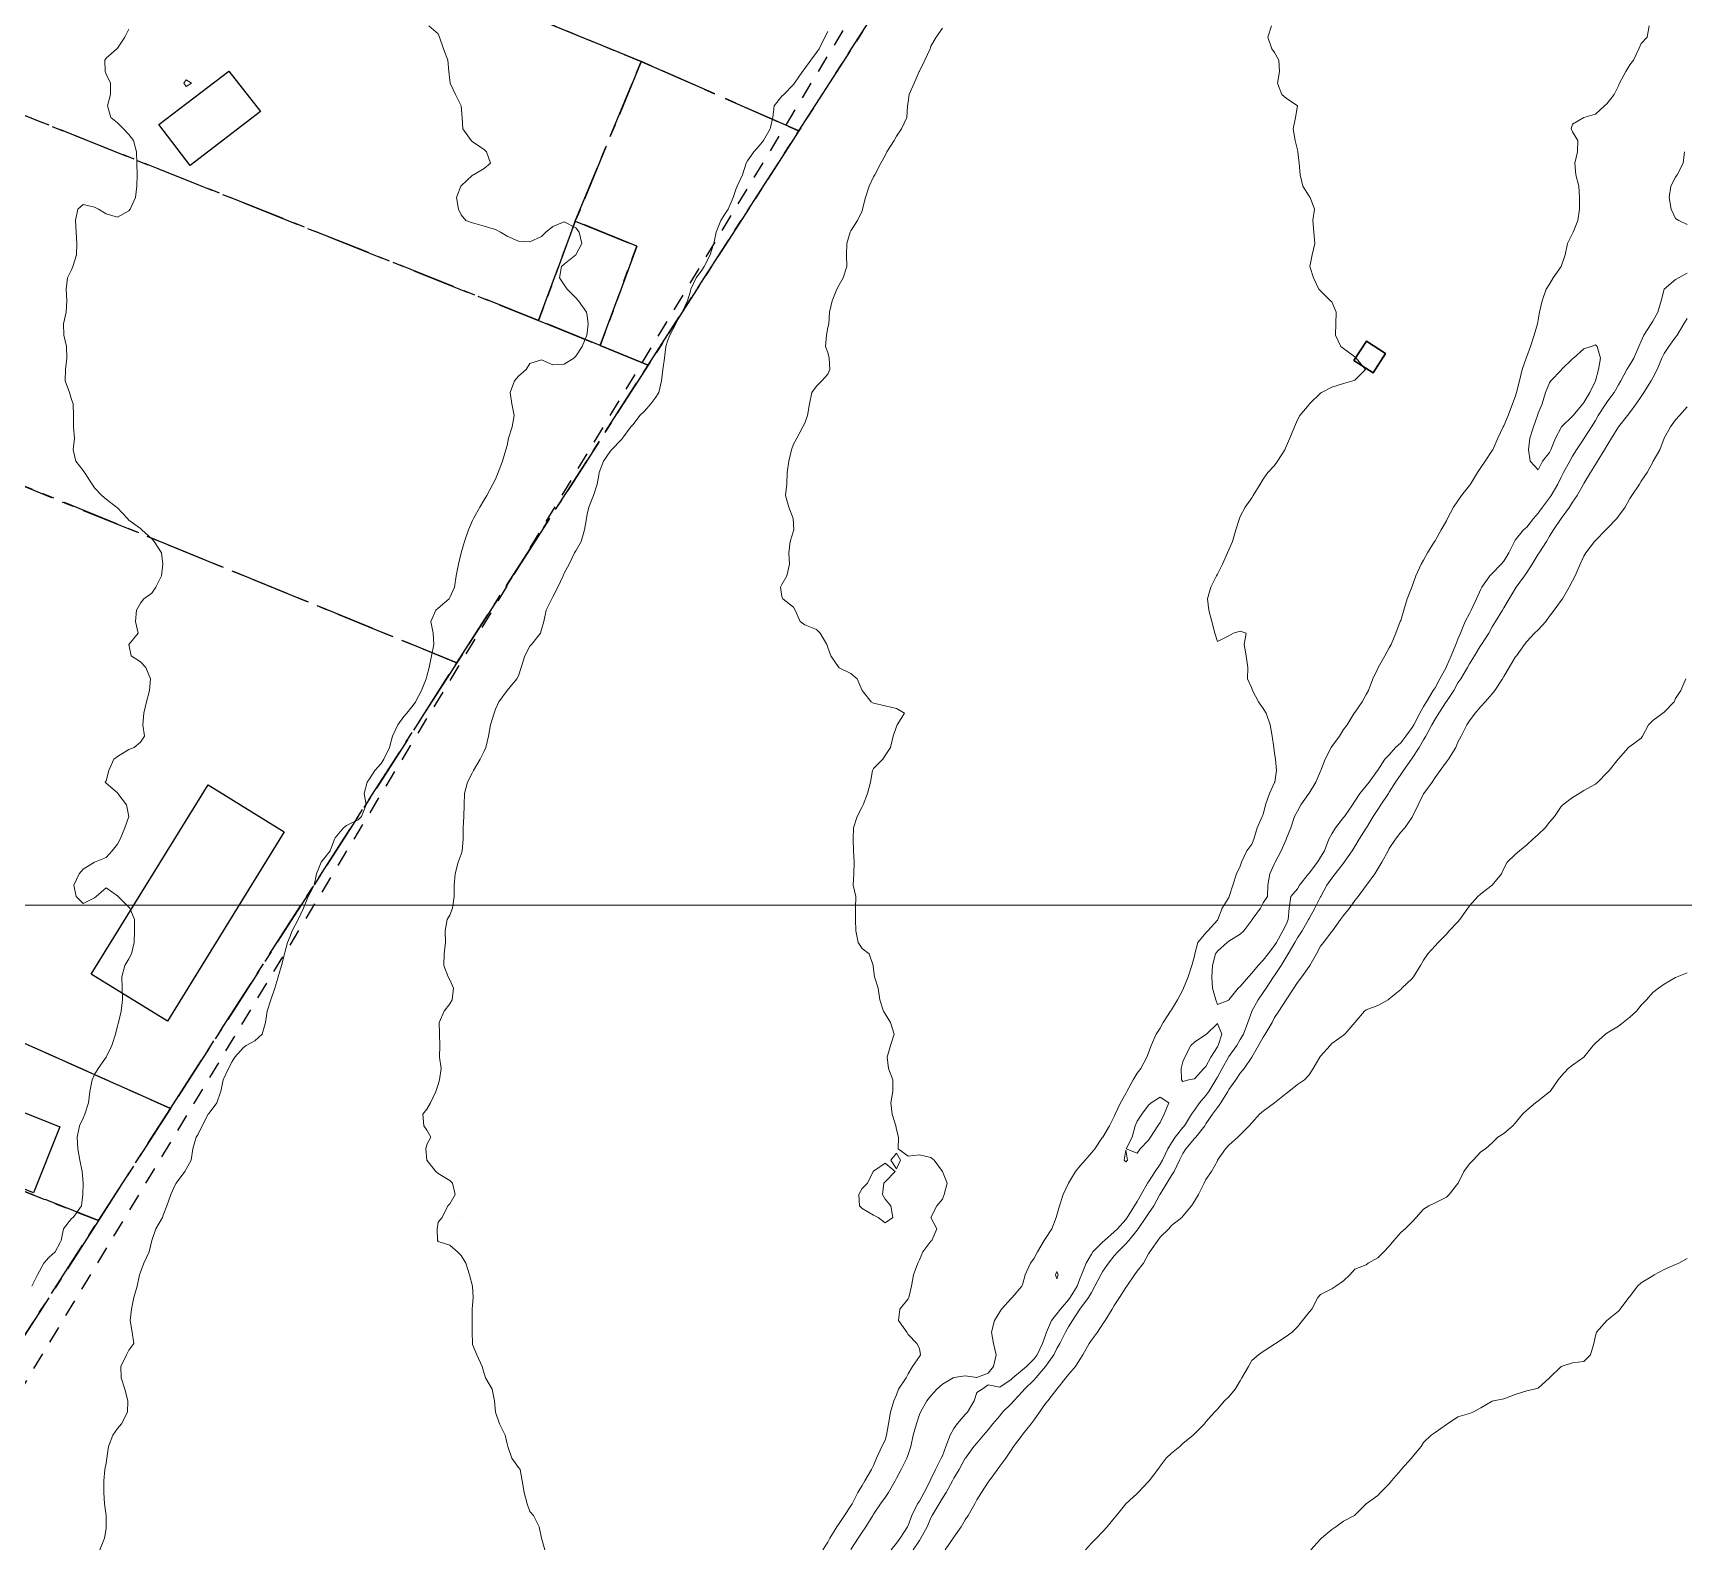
# Model space of a CAD drawing. Header units: centimetres. Extents: x 0 to 642158, y -847 to 649707.
# Drawn here: x 615889.1 to 615961.1, y 620159.4 to 620225.4 of the extents above; entities that cross this region are included whole.
import ezdxf

# ---------------------------------------------------------------- set-up
doc = ezdxf.new("R2010")
doc.units = ezdxf.units.CM
doc.header["$MEASUREMENT"] = 0
doc.linetypes.add('CENTERX2', pattern=[4, 2.5, -0.5, 0.5, -0.5])
doc.linetypes.add('JIS_02_0.7', pattern=[1.35, 0.75, -0.6])
for name, color, linetype, lineweight in [('MEV_grille', 254, 'Continuous', 9), ('WAL_parcellaire agricole', 7, 'JIS_02_0.7', 25), ('WAL_topographie 0.5', 253, 'Continuous', 20)]:
    doc.layers.add(name, color=color, linetype=linetype, lineweight=lineweight)
doc.layers.add('SPW_batiments', color=7, linetype='Continuous')
doc.layers.add('SPW_parcellaire cadastral', color=7, linetype='CENTERX2', lineweight=25, true_color=0xff0542)

# ---------------------------------------------------------------- blocks, each defined once
blk = doc.blocks.new('*U114')
at = {"layer": 'MEV_grille', "transparency": 33554687}
blk.add_lwpolyline([(-1338.461, 0), (1338.461, 0)], dxfattribs=at)
blk = doc.blocks.new('*U115')
at = {"layer": 'MEV_grille', "color": 0, "linetype": 'ByBlock', "lineweight": -2, "transparency": 16777216}
blk.add_blockref('*U114', (0, -2200), dxfattribs=at)

msp = doc.modelspace()

# ---------------------------------------------------------------- linework, layer by layer
at = {"layer": 'SPW_batiments'}
for points in [[(615898.994, 620222.004), (615895.928, 620219.653), (615894.561, 620221.437), (615897.61, 620223.771), (615898.994, 620222.004)], [(615891.604, 620184.366), (615896.707, 620192.626), (615900.031, 620190.572), (615894.934, 620182.309), (615891.604, 620184.366)], [(615880.932, 620181.429), (615890.239, 620177.701), (615889.084, 620174.818), (615879.778, 620178.546), (615880.932, 620181.429)]]:
    msp.add_lwpolyline(points, dxfattribs=at)
at = {"layer": 'SPW_parcellaire cadastral'}
for points in [[(615891.917, 620173.613), (615895.065, 620178.511), (615907.563, 620197.954), (615915.913, 620210.944), (615922.479, 620221.159), (615926.892, 620228.023), (615935.274, 620241.065), (615943.12, 620253.27), (615952.038, 620267.144), (615960.558, 620280.975), (615961.505, 620282.512), (615982.334, 620272.36), (615981.524, 620270.44), (615983.554, 620269.58), (615984.324, 620271.39), (616031.659, 620248.331), (615953.145, 620127.255), (615929.465, 620143.854), (615915.182, 620112.256), (615895.058, 620127.02), (615872.572, 620143.518), (615891.917, 620173.613)], [(615922.479, 620221.159), (615915.609, 620224.194), (615900.053, 620230.547), (615873.289, 620241.566), (615870.176, 620242.813), (615869.587, 620243.048), (615861.15, 620246.418), (615853.035, 620249.755), (615856.13, 620257.759), (615926.892, 620228.023), (615922.479, 620221.159)], [(615868.534, 620229.874), (615873.289, 620241.566), (615900.053, 620230.547), (615915.609, 620224.194), (615912.729, 620217.223), (615911.129, 620212.89), (615868.534, 620229.874)], [(615868.534, 620229.874), (615911.129, 620212.89), (615913.816, 620211.797), (615915.913, 620210.944), (615907.563, 620197.954), (615843.11, 620224.247), (615848.488, 620238.01), (615868.534, 620229.874)], [(615895.065, 620178.511), (615835.721, 620204.915), (615843.11, 620224.247), (615907.563, 620197.954), (615895.065, 620178.511)], [(615922.479, 620221.159), (615915.913, 620210.944), (615913.816, 620211.797), (615915.415, 620216.13), (615912.729, 620217.223), (615915.609, 620224.194), (615922.479, 620221.159)], [(615913.816, 620211.797), (615911.129, 620212.89), (615912.729, 620217.223), (615915.415, 620216.13), (615913.816, 620211.797)], [(615946.709, 620211.149), (615947.253, 620211.988), (615948.093, 620211.444), (615947.549, 620210.605), (615946.709, 620211.149)], [(615946.709, 620211.149), (615947.549, 620210.605), (615948.093, 620211.444), (615947.253, 620211.988), (615946.709, 620211.149)], [(615895.065, 620178.511), (615891.917, 620173.613), (615857.458, 620187.135), (615847.048, 620191.098), (615836.024, 620195.373), (615832.499, 620196.579), (615835.721, 620204.915), (615895.065, 620178.511)], [(615827.99, 620184.96), (615832.499, 620196.579), (615836.024, 620195.373), (615847.048, 620191.098), (615857.458, 620187.135), (615891.917, 620173.613), (615872.572, 620143.518), (615857.709, 620154.423), (615845.087, 620163.684), (615850.066, 620176.124), (615842.638, 620179.096), (615835.492, 620181.951), (615827.99, 620184.96)]]:
    msp.add_lwpolyline(points, dxfattribs=at)
at = {"layer": 'WAL_parcellaire agricole'}
msp.add_lwpolyline([(615877.22, 620147.518), (615924.71, 620226.023), (615928.647, 620227.83), (615931.997, 620231.311), (615943.094, 620247.952), (615951.343, 620258.273), (615960.371, 620278.134), (615993.264, 620331.947), (616017.942, 620372.032), (615963.19, 620391.276), (615973.037, 620417.176), (616056.597, 620386.744), (616059.267, 620380.924), (616063.397, 620381.285), (616066.427, 620382.985), (616069.336, 620390.146), (616076.375, 620398.886), (616078.075, 620402.286), (616081.594, 620403.867), (616125.44, 620371.795), (616138.159, 620363.094), (616141.274, 620365.797), (616150.914, 620359.078), (615936.082, 620036.976)], dxfattribs=at)
at = {"layer": 'WAL_topographie 0.5'}
for points in [[(615893.25, 620225.603), (615893.068, 620225.25), (615892.75, 620224.773), (615892.719, 620224.75), (615892.25, 620224.333), (615892.198, 620224.25), (615892.21, 620223.75), (615892.25, 620223.643), (615892.44, 620223.25), (615892.44, 620222.75), (615892.307, 620222.25), (615892.463, 620221.75), (615892.75, 620221.519), (615893.019, 620221.25), (615893.25, 620221.012), (615893.452, 620220.75), (615893.577, 620220.25), (615893.598, 620219.75), (615893.603, 620219.25), (615893.597, 620218.75), (615893.538, 620218.25), (615893.306, 620217.75), (615893.25, 620217.68), (615892.75, 620217.403), (615892.25, 620217.551), (615891.928, 620217.75), (615891.75, 620217.837), (615891.25, 620217.945), (615891.019, 620217.75), (615890.92, 620217.25), (615890.941, 620216.75), (615890.976, 620216.25), (615890.962, 620215.75), (615890.805, 620215.25), (615890.75, 620215.107), (615890.575, 620214.75), (615890.504, 620214.25), (615890.536, 620213.75), (615890.51, 620213.25), (615890.396, 620212.75), (615890.407, 620212.25), (615890.519, 620211.75), (615890.546, 620211.25), (615890.477, 620210.75), (615890.464, 620210.25), (615890.654, 620209.75), (615890.75, 620209.438), (615890.813, 620209.25), (615890.827, 620208.75), (615890.837, 620208.25), (615890.87, 620207.75), (615890.813, 620207.25), (615890.925, 620206.75), (615891.25, 620206.344), (615891.31, 620206.25), (615891.647, 620205.75), (615891.75, 620205.591), (615892.068, 620205.25), (615892.25, 620205.096), (615892.7, 620204.75), (615892.75, 620204.709), (615893.191, 620204.25), (615893.25, 620204.183), (615893.75, 620203.809), (615893.806, 620203.75), (615894.25, 620203.363), (615894.349, 620203.25), (615894.666, 620202.75), (615894.725, 620202.25), (615894.674, 620201.75), (615894.424, 620201.25), (615894.25, 620200.994), (615893.895, 620200.75), (615893.75, 620200.554), (615893.583, 620200.25), (615893.529, 620199.75), (615893.65, 620199.25), (615893.25, 620198.75), (615893.344, 620198.25), (615893.75, 620198), (615893.982, 620197.75), (615894.196, 620197.25), (615894.144, 620196.75), (615894.01, 620196.25), (615893.904, 620195.75), (615893.857, 620195.25), (615893.922, 620194.75), (615893.75, 620194.488), (615893.472, 620194.25), (615893.25, 620194.165), (615892.75, 620193.86), (615892.597, 620193.75), (615892.379, 620193.25), (615892.25, 620192.806), (615892.219, 620192.75), (615892.25, 620192.694), (615892.75, 620192.278), (615892.765, 620192.25), (615893.15, 620191.75), (615893.24, 620191.25), (615893.068, 620190.75), (615892.863, 620190.25), (615892.75, 620190.044), (615892.512, 620189.75), (615892.25, 620189.46), (615891.75, 620189.25), (615891.75, 620189.25), (615891.25, 620188.95), (615891.076, 620188.75), (615890.846, 620188.25), (615890.95, 620187.75), (615891.25, 620187.45), (615891.75, 620187.696), (615891.818, 620187.75), (615892.25, 620188.13), (615892.75, 620187.783), (615892.774, 620187.75), (615893.25, 620187.286), (615893.295, 620187.25), (615893.491, 620186.75), (615893.496, 620186.25), (615893.483, 620185.75), (615893.368, 620185.25), (615893.25, 620185.04), (615893.074, 620184.75), (615892.94, 620184.25), (615892.961, 620183.75), (615892.972, 620183.25), (615892.917, 620182.75), (615892.788, 620182.25), (615892.75, 620182.107), (615892.659, 620181.75), (615892.51, 620181.25), (615892.25, 620180.75), (615892.25, 620180.75), (615891.902, 620180.25), (615891.75, 620179.981), (615891.641, 620179.75), (615891.547, 620179.25), (615891.49, 620178.75), (615891.329, 620178.25), (615891.25, 620178.083), (615891.096, 620177.75), (615890.994, 620177.25), (615891.02, 620176.75), (615891.108, 620176.25), (615891.205, 620175.75), (615891.25, 620175.25), (615891.25, 620175.25), (615891.25, 620175.25), (615891.232, 620174.75), (615891.18, 620174.25), (615890.81, 620173.75), (615890.75, 620173.708), (615890.395, 620173.25), (615890.293, 620172.75), (615890.25, 620172.65), (615890.025, 620172.25), (615889.75, 620172), (615889.54, 620171.75), (615889.266, 620171.25), (615889.25, 620171.213), (615889.005, 620170.75)], [(615906.333, 620225.75), (615906.75, 620225.393), (615906.798, 620225.25), (615906.982, 620224.75), (615907.167, 620224.25), (615907.206, 620223.75), (615907.25, 620223.375), (615907.266, 620223.25), (615907.507, 620222.75), (615907.75, 620222.25), (615907.75, 620222.25), (615907.793, 620221.75), (615907.824, 620221.25), (615908.183, 620220.75), (615908.25, 620220.687), (615908.75, 620220.354), (615908.859, 620220.25), (615909.023, 620219.75), (615908.75, 620219.519), (615908.283, 620219.25), (615908.25, 620219.235), (615907.75, 620218.769), (615907.733, 620218.75), (615907.54, 620218.25), (615907.629, 620217.75), (615907.75, 620217.5), (615907.95, 620217.25), (615908.25, 620217.148), (615908.75, 620217), (615909.25, 620216.854), (615909.464, 620216.75), (615909.75, 620216.568), (615910.25, 620216.347), (615910.75, 620216.32), (615911.25, 620216.56), (615911.44, 620216.75), (615911.75, 620216.992), (615912.25, 620217.188), (615912.75, 620216.934), (615912.9, 620216.75), (615913.009, 620216.25), (615912.75, 620215.75), (615912.75, 620215.75), (615912.25, 620215.342), (615912.125, 620215.25), (615912.044, 620214.75), (615912.25, 620214.446), (615912.372, 620214.25), (615912.75, 620213.882), (615912.875, 620213.75), (615913.221, 620213.25), (615913.25, 620213.113), (615913.29, 620212.75), (615913.25, 620212.35), (615913.235, 620212.25), (615913.031, 620211.75), (615912.75, 620211.328), (615912.664, 620211.25), (615912.25, 620210.983), (615911.75, 620210.948), (615911.25, 620211.176), (615910.75, 620211.017), (615910.581, 620210.75), (615910.25, 620210.458), (615910.082, 620210.25), (615909.887, 620209.75), (615909.96, 620209.25), (615910.059, 620208.75), (615909.972, 620208.25), (615909.812, 620207.75), (615909.75, 620207.438), (615909.704, 620207.25), (615909.552, 620206.75), (615909.37, 620206.25), (615909.25, 620205.967), (615909.136, 620205.75), (615908.864, 620205.25), (615908.75, 620205.058), (615908.568, 620204.75), (615908.292, 620204.25), (615908.25, 620204.167), (615908.068, 620203.75), (615907.888, 620203.25), (615907.75, 620202.75), (615907.75, 620202.75), (615907.625, 620202.25), (615907.528, 620201.75), (615907.452, 620201.25), (615907.25, 620200.804), (615907.221, 620200.75), (615906.75, 620200.342), (615906.65, 620200.25), (615906.421, 620199.75), (615906.528, 620199.25), (615906.554, 620198.75), (615906.45, 620198.25), (615906.351, 620197.75), (615906.25, 620197.37), (615906.222, 620197.25), (615906.017, 620196.75), (615905.757, 620196.25), (615905.75, 620196.24), (615905.381, 620195.75), (615905.25, 620195.604), (615904.986, 620195.25), (615904.75, 620194.756), (615904.747, 620194.75), (615904.621, 620194.25), (615904.378, 620193.75), (615904.25, 620193.558), (615903.984, 620193.25), (615903.75, 620192.896), (615903.653, 620192.75), (615903.518, 620192.25), (615903.602, 620191.75), (615903.404, 620191.25), (615903.25, 620191.094), (615902.75, 620190.86), (615902.612, 620190.75), (615902.25, 620190.311), (615902.223, 620190.25), (615902.028, 620189.75), (615901.75, 620189.404), (615901.636, 620189.25), (615901.437, 620188.75), (615901.338, 620188.25), (615901.25, 620188.069), (615901.078, 620187.75), (615900.867, 620187.25), (615900.75, 620186.993), (615900.642, 620186.75), (615900.374, 620186.25), (615900.25, 620185.944), (615900.171, 620185.75), (615900.035, 620185.25), (615899.909, 620184.75), (615899.769, 620184.25), (615899.75, 620184.191), (615899.615, 620183.75), (615899.449, 620183.25), (615899.281, 620182.75), (615899.25, 620182.544), (615899.202, 620182.25), (615899.058, 620181.75), (615898.75, 620181.459), (615898.37, 620181.25), (615898.25, 620181.16), (615897.868, 620180.75), (615897.75, 620180.552), (615897.601, 620180.25), (615897.369, 620179.75), (615897.26, 620179.25), (615897.25, 620179.215), (615897.087, 620178.75), (615896.75, 620178.306), (615896.714, 620178.25), (615896.444, 620177.75), (615896.25, 620177.354), (615896.19, 620177.25), (615896.042, 620176.75), (615895.972, 620176.25), (615895.75, 620175.85), (615895.693, 620175.75), (615895.306, 620175.25), (615895.25, 620175.143), (615895.073, 620174.75), (615894.905, 620174.25), (615894.75, 620173.844), (615894.714, 620173.75), (615894.429, 620173.25), (615894.25, 620172.75), (615894.25, 620172.75), (615894.133, 620172.25), (615893.893, 620171.75), (615893.75, 620171.357), (615893.712, 620171.25), (615893.612, 620170.75), (615893.459, 620170.25), (615893.36, 620169.75), (615893.31, 620169.25), (615893.393, 620168.75), (615893.464, 620168.25), (615893.25, 620167.962), (615893.14, 620167.75), (615892.892, 620167.25), (615892.914, 620166.75), (615893.075, 620166.25), (615893.202, 620165.75), (615893.183, 620165.25), (615892.927, 620164.75), (615892.75, 620164.536), (615892.545, 620164.25), (615892.355, 620163.75), (615892.288, 620163.25), (615892.25, 620163.023), (615892.194, 620162.75), (615892.159, 620162.25), (615892.161, 620161.75), (615892.187, 620161.25), (615892.25, 620160.75), (615892.25, 620160.75), (615892.26, 620160.25), (615892.25, 620160.179), (615892.177, 620159.75), (615891.982, 620159.25)], [(615923.75, 620225.5), (615923.625, 620225.25), (615923.368, 620224.75), (615923.25, 620224.58), (615923.007, 620224.25), (615922.75, 620223.882), (615922.652, 620223.75), (615922.302, 620223.25), (615922.25, 620223.186), (615921.823, 620222.75), (615921.75, 620222.683), (615921.408, 620222.25), (615921.345, 620221.75), (615921.25, 620221.309), (615921.235, 620221.25), (615920.947, 620220.75), (615920.75, 620220.507), (615920.518, 620220.25), (615920.25, 620219.864), (615920.192, 620219.75), (615920.023, 620219.25), (615919.788, 620218.75), (615919.75, 620218.655), (615919.612, 620218.25), (615919.401, 620217.75), (615919.25, 620217.529), (615919.076, 620217.25), (615918.88, 620216.75), (615918.776, 620216.25), (615918.75, 620216.173), (615918.611, 620215.75), (615918.354, 620215.25), (615918.25, 620215.083), (615918.01, 620214.75), (615917.772, 620214.25), (615917.75, 620214.172), (615917.628, 620213.75), (615917.392, 620213.25), (615917.25, 620213), (615917.119, 620212.75), (615916.861, 620212.25), (615916.75, 620211.983), (615916.678, 620211.75), (615916.622, 620211.25), (615916.554, 620210.75), (615916.486, 620210.25), (615916.37, 620209.75), (615916.25, 620209.544), (615916.028, 620209.25), (615915.75, 620208.932), (615915.549, 620208.75), (615915.25, 620208.345), (615915.159, 620208.25), (615914.787, 620207.75), (615914.75, 620207.698), (615914.309, 620207.25), (615914.25, 620207.177), (615913.957, 620206.75), (615913.765, 620206.25), (615913.75, 620206.139), (615913.684, 620205.75), (615913.524, 620205.25), (615913.323, 620204.75), (615913.25, 620204.432), (615913.222, 620204.25), (615913.135, 620203.75), (615912.988, 620203.25), (615912.75, 620202.842), (615912.699, 620202.75), (615912.46, 620202.25), (615912.25, 620201.858), (615912.197, 620201.75), (615911.961, 620201.25), (615911.75, 620200.833), (615911.706, 620200.75), (615911.464, 620200.25), (615911.362, 620199.75), (615911.25, 620199.406), (615911.212, 620199.25), (615910.816, 620198.75), (615910.75, 620198.679), (615910.524, 620198.25), (615910.366, 620197.75), (615910.25, 620197.382), (615910.183, 620197.25), (615909.75, 620196.75), (615909.75, 620196.75), (615909.395, 620196.25), (615909.25, 620195.927), (615909.192, 620195.75), (615909.024, 620195.25), (615908.944, 620194.75), (615908.825, 620194.25), (615908.75, 620194.09), (615908.578, 620193.75), (615908.292, 620193.25), (615908.25, 620193.169), (615908.025, 620192.75), (615907.89, 620192.25), (615907.879, 620191.75), (615907.866, 620191.25), (615907.843, 620190.75), (615907.839, 620190.25), (615907.795, 620189.75), (615907.75, 620189.607), (615907.618, 620189.25), (615907.49, 620188.75), (615907.45, 620188.25), (615907.443, 620187.75), (615907.37, 620187.25), (615907.25, 620186.934), (615907.133, 620186.75), (615907.05, 620186.25), (615907.069, 620185.75), (615907, 620185.25), (615906.985, 620184.75), (615907.182, 620184.25), (615907.25, 620184.113), (615907.41, 620183.75), (615907.354, 620183.25), (615907.25, 620183.073), (615907, 620182.75), (615906.782, 620182.25), (615906.8, 620181.75), (615906.814, 620181.25), (615906.8, 620180.75), (615906.879, 620180.25), (615906.802, 620179.75), (615906.75, 620179.558), (615906.645, 620179.25), (615906.411, 620178.75), (615906.25, 620178.469), (615906.075, 620178.25), (615906.125, 620177.75), (615906.25, 620177.562), (615906.429, 620177.25), (615906.25, 620176.938), (615906.208, 620176.75), (615906.25, 620176.25), (615906.25, 620176.25), (615906.639, 620175.75), (615906.75, 620175.667), (615907.25, 620175.363), (615907.375, 620175.25), (615907.487, 620174.75), (615907.25, 620174.341), (615907.173, 620174.25), (615906.917, 620173.75), (615906.75, 620173.55), (615906.705, 620173.25), (615906.714, 620172.75), (615906.75, 620172.694), (615907.25, 620172.539), (615907.594, 620172.25), (615907.75, 620172.094), (615907.946, 620171.75), (615908.105, 620171.25), (615908.25, 620170.75), (615908.25, 620170.75), (615908.279, 620170.25), (615908.25, 620169.917), (615908.234, 620169.75), (615908.233, 620169.25), (615908.223, 620168.75), (615908.237, 620168.25), (615908.25, 620168.208), (615908.433, 620167.75), (615908.661, 620167.25), (615908.75, 620166.938), (615908.81, 620166.75), (615909.095, 620166.25), (615909.201, 620165.75), (615909.25, 620165.25), (615909.25, 620165.25), (615909.426, 620164.75), (615909.662, 620164.25), (615909.75, 620163.875), (615909.778, 620163.75), (615909.962, 620163.25), (615910.25, 620162.833), (615910.318, 620162.75), (615910.417, 620162.25), (615910.494, 620161.75), (615910.622, 620161.25), (615910.75, 620160.917), (615910.906, 620160.75), (615911.155, 620160.25), (615911.25, 620159.75), (615911.25, 620159.75), (615911.406, 620159.25)], [(615928.75, 620225.642), (615928.471, 620225.25), (615928.25, 620224.854), (615928.217, 620224.75), (615927.984, 620224.25), (615927.75, 620223.764), (615927.743, 620223.75), (615927.523, 620223.25), (615927.297, 620222.75), (615927.25, 620222.417), (615927.229, 620222.25), (615927.205, 620221.75), (615926.961, 620221.25), (615926.75, 620220.933), (615926.646, 620220.75), (615926.328, 620220.25), (615926.25, 620220.096), (615926.066, 620219.75), (615925.797, 620219.25), (615925.75, 620219.155), (615925.557, 620218.75), (615925.391, 620218.25), (615925.269, 620217.75), (615925.25, 620217.679), (615925.05, 620217.25), (615924.75, 620216.8), (615924.732, 620216.75), (615924.583, 620216.25), (615924.56, 620215.75), (615924.577, 620215.25), (615924.422, 620214.75), (615924.25, 620214.445), (615924.144, 620214.25), (615923.936, 620213.75), (615923.817, 620213.25), (615923.798, 620212.75), (615923.75, 620212.583), (615923.699, 620212.25), (615923.653, 620211.75), (615923.75, 620211.5), (615923.815, 620211.25), (615923.843, 620210.75), (615923.75, 620210.55), (615923.482, 620210.25), (615923.25, 620210.018), (615923.047, 620209.75), (615922.954, 620209.25), (615922.858, 620208.75), (615922.75, 620208.406), (615922.664, 620208.25), (615922.393, 620207.75), (615922.25, 620207.5), (615922.171, 620207.25), (615922.045, 620206.75), (615921.974, 620206.25), (615921.961, 620205.75), (615921.905, 620205.25), (615922.044, 620204.75), (615922.239, 620204.25), (615922.25, 620204), (615922.263, 620203.75), (615922.25, 620203.708), (615922.113, 620203.25), (615922.045, 620202.75), (615922.071, 620202.25), (615921.967, 620201.75), (615921.75, 620201.368), (615921.685, 620201.25), (615921.75, 620200.85), (615921.792, 620200.75), (615922.25, 620200.383), (615922.33, 620200.25), (615922.536, 620199.75), (615922.75, 620199.614), (615923.25, 620199.407), (615923.417, 620199.25), (615923.705, 620198.75), (615923.75, 620198.614), (615923.883, 620198.25), (615924.229, 620197.75), (615924.25, 620197.729), (615924.75, 620197.488), (615925.028, 620197.25), (615925.25, 620196.75), (615925.25, 620196.75), (615925.643, 620196.25), (615925.75, 620196.194), (615926.25, 620196.07), (615926.75, 620195.956), (615927.1, 620195.75), (615926.783, 620195.25), (615926.75, 620195.179), (615926.6, 620194.75), (615926.487, 620194.25), (615926.25, 620193.904), (615926.145, 620193.75), (615925.75, 620193.333), (615925.703, 620193.25), (615925.614, 620192.75), (615925.486, 620192.25), (615925.29, 620191.75), (615925.25, 620191.662), (615925.024, 620191.25), (615924.872, 620190.75), (615924.85, 620190.25), (615924.867, 620189.75), (615924.893, 620189.25), (615924.88, 620188.75), (615924.857, 620188.25), (615924.975, 620187.75), (615924.962, 620187.25), (615924.961, 620186.75), (615924.971, 620186.25), (615925.07, 620185.75), (615925.25, 620185.485), (615925.558, 620185.25), (615925.722, 620184.75), (615925.75, 620184.583), (615925.79, 620184.25), (615925.954, 620183.75), (615926.015, 620183.25), (615926.182, 620182.75), (615926.25, 620182.631), (615926.492, 620182.25), (615926.641, 620181.75), (615926.481, 620181.25), (615926.346, 620180.75), (615926.396, 620180.25), (615926.588, 620179.75), (615926.588, 620179.25), (615926.506, 620178.75), (615926.561, 620178.25), (615926.717, 620177.75), (615926.75, 620177.583), (615926.831, 620177.25), (615926.821, 620176.75), (615927.25, 620176.417), (615927.75, 620176.477), (615928.25, 620176.364), (615928.389, 620176.25), (615928.75, 620175.75), (615928.75, 620175.75), (615928.964, 620175.25), (615928.83, 620174.75), (615928.75, 620174.55), (615928.5, 620174.25), (615928.25, 620173.75), (615928.5, 620173.25), (615928.283, 620172.75), (615928.25, 620172.721), (615927.902, 620172.25), (615927.75, 620171.9), (615927.671, 620171.75), (615927.483, 620171.25), (615927.401, 620170.75), (615927.288, 620170.25), (615927.25, 620170.202), (615926.898, 620169.75), (615926.836, 620169.25), (615927.192, 620168.75), (615927.25, 620168.635), (615927.635, 620168.25), (615927.75, 620168.036), (615927.799, 620167.75), (615927.75, 620167.683), (615927.448, 620167.25), (615927.25, 620166.923), (615927.163, 620166.75), (615926.835, 620166.25), (615926.75, 620166.006), (615926.632, 620165.75), (615926.486, 620165.25), (615926.401, 620164.75), (615926.313, 620164.25), (615926.25, 620164.035), (615926.113, 620163.75), (615925.88, 620163.25), (615925.75, 620162.924), (615925.653, 620162.75), (615925.364, 620162.25), (615925.25, 620162.059), (615925.062, 620161.75), (615924.805, 620161.25), (615924.75, 620161.161), (615924.475, 620160.75), (615924.25, 620160.401), (615924.139, 620160.25), (615923.838, 620159.75), (615923.75, 620159.587), (615923.531, 620159.25)], [(615943.113, 620225.75), (615942.95, 620225.25), (615943.125, 620224.75), (615943.25, 620224.583), (615943.429, 620224.25), (615943.457, 620223.75), (615943.38, 620223.25), (615943.558, 620222.75), (615943.75, 620222.594), (615944.25, 620222.25), (615944.25, 620222.25), (615944.25, 620222.25), (615944.155, 620221.75), (615944.063, 620221.25), (615944.146, 620220.75), (615944.25, 620220.334), (615944.266, 620220.25), (615944.321, 620219.75), (615944.361, 620219.25), (615944.477, 620218.75), (615944.75, 620218.321), (615944.796, 620218.25), (615944.987, 620217.75), (615944.912, 620217.25), (615944.96, 620216.75), (615945.01, 620216.25), (615944.882, 620215.75), (615944.783, 620215.25), (615944.94, 620214.75), (615945.183, 620214.25), (615945.25, 620214.191), (615945.691, 620213.75), (615945.75, 620213.702), (615945.929, 620213.25), (615945.917, 620212.75), (615945.905, 620212.25), (615946.142, 620211.75), (615946.25, 620211.661), (615946.75, 620211.3), (615946.809, 620211.25), (615947.221, 620210.75), (615946.75, 620210.293), (615946.662, 620210.25), (615946.25, 620210.135), (615945.75, 620209.987), (615945.3, 620209.75), (615945.25, 620209.712), (615944.776, 620209.25), (615944.75, 620209.219), (615944.355, 620208.75), (615944.25, 620208.56), (615944.112, 620208.25), (615943.914, 620207.75), (615943.75, 620207.39), (615943.691, 620207.25), (615943.379, 620206.75), (615943.25, 620206.568), (615942.952, 620206.25), (615942.75, 620205.971), (615942.611, 620205.75), (615942.314, 620205.25), (615942.25, 620205.147), (615941.963, 620204.75), (615941.75, 620204.333), (615941.714, 620204.25), (615941.561, 620203.75), (615941.417, 620203.25), (615941.25, 620202.881), (615941.189, 620202.75), (615940.968, 620202.25), (615940.75, 620201.821), (615940.712, 620201.75), (615940.471, 620201.25), (615940.32, 620200.75), (615940.375, 620200.25), (615940.511, 620199.75), (615940.643, 620199.25), (615940.75, 620198.875), (615941.25, 620199.125), (615941.45, 620199.25), (615941.75, 620199.329), (615942, 620199.25), (615941.917, 620198.75), (615942.01, 620198.25), (615942.077, 620197.75), (615942.06, 620197.25), (615942.25, 620196.85), (615942.282, 620196.75), (615942.538, 620196.25), (615942.75, 620195.961), (615942.879, 620195.75), (615943.05, 620195.25), (615943.148, 620194.75), (615943.212, 620194.25), (615943.25, 620194), (615943.288, 620193.75), (615943.326, 620193.25), (615943.257, 620192.75), (615943.25, 620192.727), (615943.022, 620192.25), (615942.856, 620191.75), (615942.75, 620191.337), (615942.708, 620191.25), (615942.491, 620190.75), (615942.344, 620190.25), (615942.25, 620190.036), (615942.037, 620189.75), (615941.802, 620189.25), (615941.75, 620189.083), (615941.59, 620188.75), (615941.421, 620188.25), (615941.268, 620187.75), (615941.25, 620187.71), (615940.958, 620187.25), (615940.772, 620186.75), (615940.75, 620186.723), (615940.336, 620186.25), (615940.25, 620186.166), (615939.903, 620185.75), (615939.763, 620185.25), (615939.75, 620185.152), (615939.643, 620184.75), (615939.469, 620184.25), (615939.276, 620183.75), (615939.25, 620183.686), (615939.017, 620183.25), (615938.75, 620182.806), (615938.709, 620182.75), (615938.381, 620182.25), (615938.25, 620182.006), (615938.081, 620181.75), (615937.857, 620181.25), (615937.75, 620180.926), (615937.674, 620180.75), (615937.41, 620180.25), (615937.25, 620180.039), (615937.073, 620179.75), (615936.803, 620179.25), (615936.75, 620179.16), (615936.522, 620178.75), (615936.291, 620178.25), (615936.25, 620178.158), (615936.038, 620177.75), (615935.75, 620177.26), (615935.743, 620177.25), (615935.401, 620176.75), (615935.25, 620176.566), (615934.977, 620176.25), (615934.75, 620175.984), (615934.557, 620175.75), (615934.25, 620175.252), (615934.249, 620175.25), (615934.025, 620174.75), (615933.854, 620174.25), (615933.75, 620173.849), (615933.721, 620173.75), (615933.532, 620173.25), (615933.25, 620172.831), (615933.189, 620172.75), (615932.895, 620172.25), (615932.75, 620171.973), (615932.599, 620171.75), (615932.365, 620171.25), (615932.25, 620170.813), (615932.222, 620170.75), (615931.793, 620170.25), (615931.75, 620170.212), (615931.336, 620169.75), (615931.25, 620169.631), (615931.019, 620169.25), (615930.899, 620168.75), (615930.984, 620168.25), (615931.1, 620167.75), (615930.976, 620167.25), (615930.75, 620166.954), (615930.25, 620166.763), (615929.75, 620166.838), (615929.25, 620166.764), (615929.227, 620166.75), (615928.75, 620166.468), (615928.504, 620166.25), (615928.25, 620165.962), (615928.078, 620165.75), (615927.791, 620165.25), (615927.75, 620165.148), (615927.617, 620164.75), (615927.481, 620164.25), (615927.369, 620163.75), (615927.25, 620163.4), (615927.202, 620163.25), (615926.949, 620162.75), (615926.75, 620162.371), (615926.689, 620162.25), (615926.402, 620161.75), (615926.25, 620161.528), (615926.045, 620161.25), (615925.75, 620160.8), (615925.72, 620160.75), (615925.408, 620160.25), (615925.25, 620160.02), (615925.077, 620159.75), (615924.75, 620159.255)], [(615959.589, 620225.75), (615959.513, 620225.25), (615959.25, 620224.972), (615959.142, 620224.75), (615958.911, 620224.25), (615958.75, 620224.042), (615958.571, 620223.75), (615958.297, 620223.25), (615958.25, 620223.135), (615958.071, 620222.75), (615957.75, 620222.341), (615957.639, 620222.25), (615957.25, 620221.9), (615956.75, 620221.75), (615956.75, 620221.75), (615956.25, 620221.464), (615956.196, 620221.25), (615956.25, 620221.125), (615956.475, 620220.75), (615956.46, 620220.25), (615956.353, 620219.75), (615956.396, 620219.25), (615956.519, 620218.75), (615956.547, 620218.25), (615956.55, 620217.75), (615956.476, 620217.25), (615956.276, 620216.75), (615956.25, 620216.691), (615956.036, 620216.25), (615955.93, 620215.75), (615955.75, 620215.25), (615955.75, 620215.25), (615955.399, 620214.75), (615955.25, 620214.47), (615955.105, 620214.25), (615954.92, 620213.75), (615954.802, 620213.25), (615954.75, 620212.917), (615954.719, 620212.75), (615954.581, 620212.25), (615954.417, 620211.75), (615954.25, 620211.318), (615954.223, 620211.25), (615954.046, 620210.75), (615953.932, 620210.25), (615953.806, 620209.75), (615953.75, 620209.556), (615953.629, 620209.25), (615953.445, 620208.75), (615953.25, 620208.294), (615953.228, 620208.25), (615952.99, 620207.75), (615952.768, 620207.25), (615952.75, 620207.221), (615952.433, 620206.75), (615952.25, 620206.474), (615952.107, 620206.25), (615951.793, 620205.75), (615951.75, 620205.689), (615951.411, 620205.25), (615951.25, 620205.025), (615951.06, 620204.75), (615950.797, 620204.25), (615950.75, 620204.154), (615950.512, 620203.75), (615950.25, 620203.282), (615950.229, 620203.25), (615949.917, 620202.75), (615949.75, 620202.436), (615949.639, 620202.25), (615949.417, 620201.75), (615949.25, 620201.292), (615949.23, 620201.25), (615949.037, 620200.75), (615948.892, 620200.25), (615948.75, 620199.795), (615948.732, 620199.75), (615948.544, 620199.25), (615948.331, 620198.75), (615948.25, 620198.613), (615948.061, 620198.25), (615947.774, 620197.75), (615947.75, 620197.701), (615947.539, 620197.25), (615947.351, 620196.75), (615947.25, 620196.565), (615947.075, 620196.25), (615946.75, 620195.787), (615946.727, 620195.75), (615946.408, 620195.25), (615946.25, 620195.039), (615946.076, 620194.75), (615945.75, 620194.293), (615945.72, 620194.25), (615945.449, 620193.75), (615945.26, 620193.25), (615945.25, 620193.229), (615945.053, 620192.75), (615944.75, 620192.26), (615944.744, 620192.25), (615944.399, 620191.75), (615944.25, 620191.482), (615944.12, 620191.25), (615943.954, 620190.75), (615943.755, 620190.25), (615943.75, 620190.24), (615943.529, 620189.75), (615943.279, 620189.25), (615943.25, 620189.191), (615943.035, 620188.75), (615942.947, 620188.25), (615942.943, 620187.75), (615942.75, 620187.473), (615942.634, 620187.25), (615942.271, 620186.75), (615942.25, 620186.724), (615941.908, 620186.25), (615941.75, 620186.117), (615941.25, 620185.807), (615941.176, 620185.75), (615940.75, 620185.37), (615940.665, 620185.25), (615940.531, 620184.75), (615940.507, 620184.25), (615940.532, 620183.75), (615940.679, 620183.25), (615940.75, 620183.044), (615941.25, 620183.233), (615941.256, 620183.25), (615941.663, 620183.75), (615941.75, 620183.825), (615942.11, 620184.25), (615942.25, 620184.411), (615942.527, 620184.75), (615942.75, 620184.975), (615942.973, 620185.25), (615943.25, 620185.615), (615943.328, 620185.75), (615943.609, 620186.25), (615943.75, 620186.539), (615943.843, 620186.75), (615943.883, 620187.25), (615943.963, 620187.75), (615944.25, 620188.09), (615944.339, 620188.25), (615944.723, 620188.75), (615944.75, 620188.78), (615945.119, 620189.25), (615945.25, 620189.468), (615945.423, 620189.75), (615945.615, 620190.25), (615945.75, 620190.486), (615945.911, 620190.75), (615946.25, 620191.196), (615946.293, 620191.25), (615946.644, 620191.75), (615946.75, 620191.919), (615946.972, 620192.25), (615947.25, 620192.579), (615947.379, 620192.75), (615947.735, 620193.25), (615947.75, 620193.273), (615948.06, 620193.75), (615948.25, 620193.939), (615948.528, 620194.25), (615948.75, 620194.459), (615948.974, 620194.75), (615949.25, 620195.124), (615949.327, 620195.25), (615949.591, 620195.75), (615949.75, 620196.04), (615949.88, 620196.25), (615950.174, 620196.75), (615950.25, 620196.866), (615950.456, 620197.25), (615950.733, 620197.75), (615950.75, 620197.784), (615950.955, 620198.25), (615951.158, 620198.75), (615951.25, 620198.987), (615951.366, 620199.25), (615951.567, 620199.75), (615951.75, 620200.099), (615951.832, 620200.25), (615952.062, 620200.75), (615952.25, 620201.172), (615952.287, 620201.25), (615952.647, 620201.75), (615952.75, 620201.845), (615953.141, 620202.25), (615953.25, 620202.385), (615953.474, 620202.75), (615953.718, 620203.25), (615953.75, 620203.299), (615954.104, 620203.75), (615954.25, 620203.876), (615954.547, 620204.25), (615954.75, 620204.475), (615954.94, 620204.75), (615955.25, 620205.15), (615955.317, 620205.25), (615955.603, 620205.75), (615955.75, 620206.057), (615955.853, 620206.25), (615956.131, 620206.75), (615956.25, 620206.976), (615956.418, 620207.25), (615956.75, 620207.732), (615956.762, 620207.75), (615957.084, 620208.25), (615957.25, 620208.531), (615957.373, 620208.75), (615957.703, 620209.25), (615957.75, 620209.322), (615958.072, 620209.75), (615958.25, 620210.076), (615958.357, 620210.25), (615958.626, 620210.75), (615958.75, 620210.949), (615958.92, 620211.25), (615959.147, 620211.75), (615959.25, 620211.986), (615959.367, 620212.25), (615959.683, 620212.75), (615959.75, 620212.861), (615959.979, 620213.25), (615960.12, 620213.75), (615960.248, 620214.25), (615960.25, 620214.253), (615960.75, 620214.674), (615960.876, 620214.75), (615961.25, 620214.954)], [(615895.981, 620223.25), (615895.75, 620223.1), (615895.643, 620223.25), (615895.75, 620223.393), (615895.981, 620223.25)], [(615961.13, 620220.25), (615961.084, 620219.75), (615960.818, 620219.25), (615960.75, 620219.146), (615960.546, 620218.75), (615960.466, 620218.25), (615960.551, 620217.75), (615960.75, 620217.344), (615960.886, 620217.25), (615961.25, 620217.076)], [(615926.516, 620159.25), (615926.75, 620159.541), (615926.903, 620159.75), (615927.22, 620160.25), (615927.25, 620160.309), (615927.417, 620160.75), (615927.667, 620161.25), (615927.75, 620161.368), (615927.956, 620161.75), (615928.212, 620162.25), (615928.25, 620162.332), (615928.448, 620162.75), (615928.697, 620163.25), (615928.75, 620163.354), (615928.898, 620163.75), (615929.082, 620164.25), (615929.25, 620164.535), (615929.398, 620164.75), (615929.75, 620165.147), (615929.841, 620165.25), (615930.136, 620165.75), (615930.25, 620166.114), (615930.488, 620166.25), (615930.75, 620166.442), (615931.25, 620166.341), (615931.75, 620166.673), (615931.828, 620166.75), (615932.25, 620167.093), (615932.417, 620167.25), (615932.75, 620167.573), (615932.879, 620167.75), (615933.121, 620168.25), (615933.25, 620168.614), (615933.296, 620168.75), (615933.514, 620169.25), (615933.75, 620169.54), (615933.905, 620169.75), (615934.25, 620170.157), (615934.319, 620170.25), (615934.631, 620170.75), (615934.75, 620171.069), (615934.819, 620171.25), (615935.021, 620171.75), (615935.25, 620172.151), (615935.32, 620172.25), (615935.75, 620172.682), (615935.818, 620172.75), (615936.25, 620173.123), (615936.385, 620173.25), (615936.75, 620173.666), (615936.81, 620173.75), (615937.128, 620174.25), (615937.25, 620174.444), (615937.43, 620174.75), (615937.708, 620175.25), (615937.75, 620175.305), (615938.036, 620175.75), (615938.25, 620176.069), (615938.351, 620176.25), (615938.583, 620176.75), (615938.75, 620177.007), (615938.914, 620177.25), (615939.25, 620177.676), (615939.311, 620177.75), (615939.627, 620178.25), (615939.75, 620178.424), (615939.977, 620178.75), (615940.25, 620179.07), (615940.378, 620179.25), (615940.678, 620179.75), (615940.75, 620179.87), (615940.962, 620180.25), (615941.237, 620180.75), (615941.25, 620180.771), (615941.594, 620181.25), (615941.75, 620181.509), (615941.897, 620181.75), (615942.085, 620182.25), (615942.25, 620182.738), (615942.255, 620182.75), (615942.524, 620183.25), (615942.75, 620183.562), (615942.88, 620183.75), (615943.205, 620184.25), (615943.25, 620184.313), (615943.539, 620184.75), (615943.75, 620185.111), (615943.836, 620185.25), (615944.128, 620185.75), (615944.25, 620185.944), (615944.454, 620186.25), (615944.73, 620186.75), (615944.75, 620186.795), (615945.008, 620187.25), (615945.25, 620187.733), (615945.26, 620187.75), (615945.534, 620188.25), (615945.75, 620188.556), (615945.892, 620188.75), (615946.25, 620189.216), (615946.277, 620189.25), (615946.635, 620189.75), (615946.75, 620189.94), (615946.939, 620190.25), (615947.25, 620190.735), (615947.259, 620190.75), (615947.551, 620191.25), (615947.75, 620191.552), (615947.886, 620191.75), (615948.217, 620192.25), (615948.25, 620192.304), (615948.529, 620192.75), (615948.75, 620193.08), (615948.879, 620193.25), (615949.227, 620193.75), (615949.25, 620193.784), (615949.554, 620194.25), (615949.75, 620194.59), (615949.848, 620194.75), (615950.114, 620195.25), (615950.25, 620195.487), (615950.422, 620195.75), (615950.742, 620196.25), (615950.75, 620196.263), (615951.067, 620196.75), (615951.25, 620197.074), (615951.369, 620197.25), (615951.669, 620197.75), (615951.75, 620197.906), (615951.973, 620198.25), (615952.25, 620198.718), (615952.271, 620198.75), (615952.591, 620199.25), (615952.75, 620199.519), (615952.89, 620199.75), (615953.194, 620200.25), (615953.25, 620200.347), (615953.483, 620200.75), (615953.75, 620201.183), (615953.797, 620201.25), (615954.158, 620201.75), (615954.25, 620201.887), (615954.488, 620202.25), (615954.75, 620202.692), (615954.788, 620202.75), (615955.109, 620203.25), (615955.25, 620203.478), (615955.426, 620203.75), (615955.75, 620204.247), (615955.752, 620204.25), (615956.123, 620204.75), (615956.25, 620204.957), (615956.452, 620205.25), (615956.735, 620205.75), (615956.75, 620205.775), (615957.037, 620206.25), (615957.25, 620206.607), (615957.338, 620206.75), (615957.652, 620207.25), (615957.75, 620207.424), (615957.955, 620207.75), (615958.25, 620208.247), (615958.252, 620208.25), (615958.644, 620208.75), (615958.75, 620208.878), (615959.033, 620209.25), (615959.25, 620209.574), (615959.365, 620209.75), (615959.683, 620210.25), (615959.75, 620210.381), (615959.947, 620210.75), (615960.151, 620211.25), (615960.25, 620211.445), (615960.453, 620211.75), (615960.75, 620212.16), (615960.81, 620212.25), (615961.112, 620212.75), (615961.25, 620212.977)], [(615954.75, 620206.375), (615954.94, 620206.75), (615955.25, 620207.133), (615955.303, 620207.25), (615955.502, 620207.75), (615955.75, 620208.226), (615955.766, 620208.25), (615956.25, 620208.717), (615956.279, 620208.75), (615956.699, 620209.25), (615956.75, 620209.309), (615957.012, 620209.75), (615957.248, 620210.25), (615957.25, 620210.255), (615957.383, 620210.75), (615957.473, 620211.25), (615957.328, 620211.75), (615957.25, 620211.822), (615957.062, 620211.75), (615956.75, 620211.649), (615956.288, 620211.25), (615956.25, 620211.22), (615955.771, 620210.75), (615955.75, 620210.728), (615955.298, 620210.25), (615955.25, 620210.172), (615955.075, 620209.75), (615954.931, 620209.25), (615954.75, 620208.843), (615954.721, 620208.75), (615954.543, 620208.25), (615954.389, 620207.75), (615954.333, 620207.25), (615954.408, 620206.75), (615954.75, 620206.375)], [(615927.473, 620159.25), (615927.75, 620159.653), (615927.815, 620159.75), (615928.081, 620160.25), (615928.25, 620160.644), (615928.31, 620160.75), (615928.607, 620161.25), (615928.75, 620161.495), (615928.908, 620161.75), (615929.186, 620162.25), (615929.25, 620162.368), (615929.476, 620162.75), (615929.75, 620163.248), (615929.752, 620163.25), (615930.122, 620163.75), (615930.25, 620163.905), (615930.539, 620164.25), (615930.75, 620164.487), (615930.956, 620164.75), (615931.25, 620165.094), (615931.37, 620165.25), (615931.75, 620165.61), (615931.872, 620165.75), (615932.25, 620166.152), (615932.336, 620166.25), (615932.75, 620166.667), (615932.826, 620166.75), (615933.25, 620167.243), (615933.256, 620167.25), (615933.616, 620167.75), (615933.75, 620168.03), (615933.88, 620168.25), (615934.121, 620168.75), (615934.25, 620168.976), (615934.427, 620169.25), (615934.749, 620169.75), (615934.75, 620169.751), (615935.131, 620170.25), (615935.25, 620170.477), (615935.409, 620170.75), (615935.659, 620171.25), (615935.75, 620171.399), (615935.993, 620171.75), (615936.25, 620172.079), (615936.4, 620172.25), (615936.75, 620172.597), (615936.887, 620172.75), (615937.25, 620173.196), (615937.289, 620173.25), (615937.626, 620173.75), (615937.75, 620173.922), (615937.982, 620174.25), (615938.239, 620174.75), (615938.25, 620174.771), (615938.545, 620175.25), (615938.75, 620175.575), (615938.864, 620175.75), (615939.102, 620176.25), (615939.25, 620176.547), (615939.381, 620176.75), (615939.75, 620177.191), (615939.806, 620177.25), (615940.197, 620177.75), (615940.25, 620177.836), (615940.538, 620178.25), (615940.75, 620178.551), (615940.901, 620178.75), (615941.206, 620179.25), (615941.25, 620179.333), (615941.55, 620179.75), (615941.75, 620180.052), (615941.92, 620180.25), (615942.25, 620180.747), (615942.252, 620180.75), (615942.55, 620181.25), (615942.75, 620181.613), (615942.843, 620181.75), (615943.135, 620182.25), (615943.25, 620182.481), (615943.43, 620182.75), (615943.75, 620183.24), (615943.757, 620183.25), (615944.094, 620183.75), (615944.25, 620184), (615944.441, 620184.25), (615944.75, 620184.698), (615944.788, 620184.75), (615945.073, 620185.25), (615945.25, 620185.585), (615945.379, 620185.75), (615945.75, 620186.221), (615945.771, 620186.25), (615946.12, 620186.75), (615946.25, 620186.924), (615946.517, 620187.25), (615946.75, 620187.578), (615946.888, 620187.75), (615947.25, 620188.242), (615947.257, 620188.25), (615947.628, 620188.75), (615947.75, 620188.958), (615947.934, 620189.25), (615948.198, 620189.75), (615948.25, 620189.852), (615948.522, 620190.25), (615948.75, 620190.569), (615948.927, 620190.75), (615949.25, 620191.217), (615949.271, 620191.25), (615949.512, 620191.75), (615949.75, 620192.236), (615949.758, 620192.25), (615950.121, 620192.75), (615950.25, 620192.947), (615950.472, 620193.25), (615950.75, 620193.629), (615950.839, 620193.75), (615951.155, 620194.25), (615951.25, 620194.486), (615951.386, 620194.75), (615951.641, 620195.25), (615951.75, 620195.42), (615952.004, 620195.75), (615952.25, 620196.047), (615952.438, 620196.25), (615952.75, 620196.604), (615952.863, 620196.75), (615953.187, 620197.25), (615953.25, 620197.357), (615953.485, 620197.75), (615953.75, 620198.194), (615953.798, 620198.25), (615954.16, 620198.75), (615954.25, 620198.879), (615954.597, 620199.25), (615954.75, 620199.398), (615955.079, 620199.75), (615955.25, 620199.993), (615955.444, 620200.25), (615955.75, 620200.667), (615955.808, 620200.75), (615956.104, 620201.25), (615956.25, 620201.534), (615956.359, 620201.75), (615956.585, 620202.25), (615956.75, 620202.611), (615956.834, 620202.75), (615957.213, 620203.25), (615957.25, 620203.289), (615957.707, 620203.75), (615957.75, 620203.795), (615958.187, 620204.25), (615958.25, 620204.352), (615958.554, 620204.75), (615958.75, 620205.125), (615958.833, 620205.25), (615959.168, 620205.75), (615959.25, 620205.877), (615959.514, 620206.25), (615959.75, 620206.709), (615959.775, 620206.75), (615960.056, 620207.25), (615960.245, 620207.75), (615960.25, 620207.761), (615960.525, 620208.25), (615960.75, 620208.55), (615960.924, 620208.75), (615961.25, 620209.125)], [(615928.876, 620159.25), (615929.223, 620159.75), (615929.25, 620159.791), (615929.574, 620160.25), (615929.75, 620160.558), (615929.87, 620160.75), (615930.159, 620161.25), (615930.25, 620161.429), (615930.462, 620161.75), (615930.75, 620162.194), (615930.785, 620162.25), (615931.148, 620162.75), (615931.25, 620162.894), (615931.521, 620163.25), (615931.75, 620163.601), (615931.847, 620163.75), (615932.226, 620164.25), (615932.25, 620164.282), (615932.619, 620164.75), (615932.75, 620164.925), (615932.988, 620165.25), (615933.25, 620165.625), (615933.349, 620165.75), (615933.74, 620166.25), (615933.75, 620166.263), (615934.14, 620166.75), (615934.25, 620166.894), (615934.552, 620167.25), (615934.75, 620167.558), (615934.878, 620167.75), (615935.161, 620168.25), (615935.25, 620168.401), (615935.518, 620168.75), (615935.75, 620169.105), (615935.856, 620169.25), (615936.163, 620169.75), (615936.25, 620169.909), (615936.484, 620170.25), (615936.75, 620170.687), (615936.793, 620170.75), (615937.137, 620171.25), (615937.25, 620171.401), (615937.523, 620171.75), (615937.75, 620172.161), (615937.806, 620172.25), (615938.15, 620172.75), (615938.25, 620172.892), (615938.626, 620173.25), (615938.75, 620173.399), (615939.197, 620173.75), (615939.25, 620173.811), (615939.619, 620174.25), (615939.75, 620174.462), (615939.92, 620174.75), (615940.176, 620175.25), (615940.25, 620175.408), (615940.5, 620175.75), (615940.75, 620176.226), (615940.763, 620176.25), (615941.1, 620176.75), (615941.25, 620176.909), (615941.647, 620177.25), (615941.75, 620177.35), (615942.131, 620177.75), (615942.25, 620177.885), (615942.596, 620178.25), (615942.75, 620178.386), (615943.25, 620178.75), (615943.25, 620178.75), (615943.75, 620179.152), (615943.873, 620179.25), (615944.25, 620179.549), (615944.558, 620179.75), (615944.75, 620179.975), (615944.927, 620180.25), (615945.219, 620180.75), (615945.25, 620180.792), (615945.672, 620181.25), (615945.75, 620181.343), (615946.25, 620181.711), (615946.317, 620181.75), (615946.75, 620182.25), (615946.75, 620182.25), (615947.173, 620182.75), (615947.25, 620182.803), (615947.75, 620183), (615948.198, 620183.25), (615948.25, 620183.284), (615948.75, 620183.7), (615948.798, 620183.75), (615949.25, 620184.177), (615949.31, 620184.25), (615949.612, 620184.75), (615949.75, 620184.981), (615949.931, 620185.25), (615950.25, 620185.606), (615950.384, 620185.75), (615950.75, 620186.11), (615950.868, 620186.25), (615951.25, 620186.65), (615951.332, 620186.75), (615951.683, 620187.25), (615951.75, 620187.348), (615952.12, 620187.75), (615952.25, 620187.87), (615952.75, 620188.25), (615952.75, 620188.25), (615953.148, 620188.75), (615953.25, 620188.975), (615953.391, 620189.25), (615953.75, 620189.583), (615953.934, 620189.75), (615954.25, 620190.005), (615954.511, 620190.25), (615954.75, 620190.456), (615955.056, 620190.75), (615955.25, 620190.994), (615955.463, 620191.25), (615955.75, 620191.685), (615955.821, 620191.75), (615956.25, 620192.074), (615956.533, 620192.25), (615956.75, 620192.378), (615957.25, 620192.658), (615957.356, 620192.75), (615957.75, 620193.144), (615957.842, 620193.25), (615958.235, 620193.75), (615958.25, 620193.769), (615958.696, 620194.25), (615958.75, 620194.294), (615959.25, 620194.669), (615959.308, 620194.75), (615959.571, 620195.25), (615959.75, 620195.429), (615960.196, 620195.75), (615960.25, 620195.794), (615960.681, 620196.25), (615960.75, 620196.389), (615960.974, 620196.75), (615961.2, 620197.25)], [(615934.996, 620159.25), (615935.25, 620159.541), (615935.475, 620159.75), (615935.75, 620160.042), (615935.935, 620160.25), (615936.25, 620160.628), (615936.354, 620160.75), (615936.75, 620161.25), (615936.75, 620161.25), (615937.25, 620161.705), (615937.301, 620161.75), (615937.75, 620162.228), (615937.77, 620162.25), (615938.154, 620162.75), (615938.25, 620162.903), (615938.516, 620163.25), (615938.75, 620163.462), (615939.107, 620163.75), (615939.25, 620163.883), (615939.696, 620164.25), (615939.75, 620164.304), (615940.184, 620164.75), (615940.25, 620164.836), (615940.625, 620165.25), (615940.75, 620165.388), (615941.068, 620165.75), (615941.25, 620165.917), (615941.523, 620166.25), (615941.75, 620166.62), (615941.824, 620166.75), (615942.102, 620167.25), (615942.25, 620167.51), (615942.55, 620167.75), (615942.75, 620167.898), (615943.25, 620168.214), (615943.29, 620168.25), (615943.75, 620168.553), (615944.009, 620168.75), (615944.25, 620168.983), (615944.466, 620169.25), (615944.75, 620169.612), (615944.868, 620169.75), (615945.132, 620170.25), (615945.25, 620170.382), (615945.75, 620170.632), (615945.924, 620170.75), (615946.25, 620170.984), (615946.533, 620171.25), (615946.75, 620171.491), (615947.25, 620171.689), (615947.337, 620171.75), (615947.75, 620171.982), (615948.012, 620172.25), (615948.25, 620172.5), (615948.454, 620172.75), (615948.75, 620173.087), (615948.939, 620173.25), (615949.25, 620173.553), (615949.429, 620173.75), (615949.75, 620174.105), (615949.979, 620174.25), (615950.25, 620174.391), (615950.75, 620174.635), (615950.86, 620174.75), (615951.25, 620175.235), (615951.259, 620175.25), (615951.51, 620175.75), (615951.75, 620176.088), (615951.907, 620176.25), (615952.25, 620176.614), (615952.446, 620176.75), (615952.75, 620177.009), (615952.991, 620177.25), (615953.25, 620177.417), (615953.639, 620177.75), (615953.75, 620177.868), (615954.06, 620178.25), (615954.25, 620178.436), (615954.636, 620178.75), (615954.75, 620178.833), (615955.25, 620179.224), (615955.28, 620179.25), (615955.622, 620179.75), (615955.75, 620179.917), (615956.064, 620180.25), (615956.25, 620180.388), (615956.75, 620180.75), (615956.75, 620180.75), (615957.15, 620181.25), (615957.25, 620181.355), (615957.686, 620181.75), (615957.75, 620181.789), (615958.25, 620182.091), (615958.458, 620182.25), (615958.75, 620182.491), (615959.038, 620182.75), (615959.25, 620183.012), (615959.472, 620183.25), (615959.75, 620183.562), (615960.009, 620183.75), (615960.25, 620183.925), (615960.75, 620184.223), (615960.821, 620184.25), (615961.25, 620184.417)], [(615939.25, 620179.678), (615939.508, 620179.75), (615939.75, 620179.798), (615940.16, 620180.25), (615940.25, 620180.33), (615940.466, 620180.75), (615940.75, 620181.196), (615940.778, 620181.25), (615940.94, 620181.75), (615940.75, 620182.215), (615940.279, 620181.75), (615940.25, 620181.736), (615939.75, 620181.399), (615939.598, 620181.25), (615939.327, 620180.75), (615939.25, 620180.539), (615939.166, 620180.25), (615939.192, 620179.75), (615939.25, 620179.678)], [(615937.25, 620176.553), (615937.387, 620176.75), (615937.75, 620177.117), (615937.829, 620177.25), (615938.155, 620177.75), (615938.25, 620177.889), (615938.432, 620178.25), (615938.638, 620178.75), (615938.25, 620179.005), (615937.865, 620178.75), (615937.75, 620178.653), (615937.459, 620178.25), (615937.25, 620177.957), (615937.168, 620177.75), (615937.039, 620177.25), (615936.771, 620176.75), (615937.25, 620176.553)], [(615926.25, 620173.515), (615926.583, 620173.75), (615926.5, 620174.25), (615926.25, 620174.55), (615926.13, 620174.75), (615926.2, 620175.25), (615926.25, 620175.306), (615926.694, 620175.75), (615926.25, 620176.114), (615925.75, 620175.776), (615925.731, 620175.75), (615925.485, 620175.25), (615925.25, 620175.015), (615925.105, 620174.75), (615925.139, 620174.25), (615925.25, 620174.146), (615925.75, 620173.846), (615925.942, 620173.75), (615926.25, 620173.515)], [(615926.75, 620175.875), (615926.917, 620176.25), (615926.75, 620176.55), (615926.5, 620176.25), (615926.75, 620175.875)], [(615936.75, 620176.183), (615936.824, 620176.25), (615936.75, 620176.679), (615936.683, 620176.25), (615936.75, 620176.183)], [(615907.75, 620173.75), (615907.75, 620173.75), (615907.75, 620173.75), (615907.75, 620173.75), (615907.75, 620173.75)], [(615944.825, 620159.25), (615945.25, 620159.705), (615945.294, 620159.75), (615945.75, 620160.132), (615945.917, 620160.25), (615946.25, 620160.495), (615946.732, 620160.75), (615946.75, 620160.764), (615947.25, 620161.25), (615947.25, 620161.25), (615947.75, 620161.621), (615947.875, 620161.75), (615948.25, 620162.125), (615948.355, 620162.25), (615948.75, 620162.719), (615948.777, 620162.75), (615949.217, 620163.25), (615949.25, 620163.29), (615949.639, 620163.75), (615949.75, 620163.935), (615950.077, 620164.25), (615950.25, 620164.368), (615950.75, 620164.708), (615950.795, 620164.75), (615951.25, 620165.044), (615951.75, 620165.193), (615951.896, 620165.25), (615952.25, 620165.443), (615952.75, 620165.739), (615952.806, 620165.75), (615953.25, 620165.839), (615953.75, 620166.03), (615954.25, 620166.177), (615954.583, 620166.25), (615954.75, 620166.297), (615955.25, 620166.75), (615955.25, 620166.75), (615955.75, 620167.25), (615955.75, 620167.25), (615956.25, 620167.406), (615956.75, 620167.467), (615957.033, 620167.75), (615957.179, 620168.25), (615957.25, 620168.583), (615957.29, 620168.75), (615957.75, 620169.25), (615957.75, 620169.25), (615958.25, 620169.663), (615958.327, 620169.75), (615958.714, 620170.25), (615958.75, 620170.306), (615959.083, 620170.75), (615959.25, 620170.893), (615959.75, 620171.206), (615959.81, 620171.25), (615960.25, 620171.479), (615960.75, 620171.7), (615960.883, 620171.75), (615961.25, 620171.954)], [(615933.75, 620171.071), (615933.809, 620171.25), (615933.75, 620171.394), (615933.685, 620171.25), (615933.75, 620171.071)]]:
    msp.add_lwpolyline(points, dxfattribs=at)

# ---------------------------------------------------------------- block references
at = {"layer": 'MEV_grille', "transparency": 33554687}
msp.add_blockref('*U115', (616669.481, 622387.381), dxfattribs=at)

doc.saveas('drawing.dxf')
